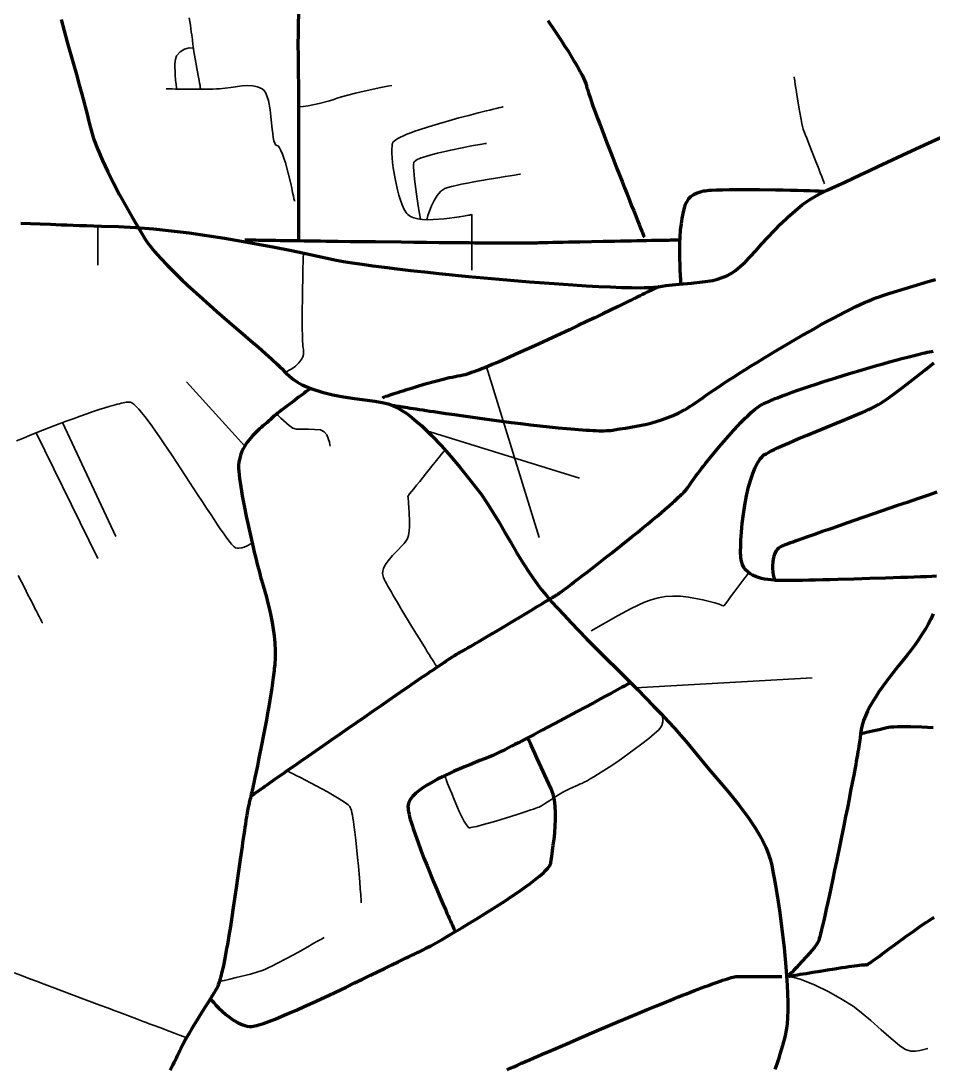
# Model space of a CAD drawing. Header units: inches. Extents: x 23 to 178, y 8 to 179.
# Drawn here: x 35.02 to 52.86, y 132.98 to 153.48 of the extents above; entities that cross this region are included whole.
import ezdxf

# ---------------------------------------------------------------- set-up
doc = ezdxf.new("R2010")
doc.units = ezdxf.units.IN
doc.header["$MEASUREMENT"] = 0
for name, color, linetype in [('Routes 2', 7, 'Continuous'), ('Routes 3', 7, 'Continuous'), ('Routes 4', 7, 'Continuous')]:
    doc.layers.add(name, color=color, linetype=linetype)

msp = doc.modelspace()

# ---------------------------------------------------------------- linework, layer by layer
at = {"layer": 'Routes 2', "color": 7, "lineweight": 106, "true_color": 0xffffff}
for points in [[(35.806, 153.509), (35.927, 153.071), (36.048, 152.64), (36.106, 152.433), (36.161, 152.236), (36.211, 152.052), (36.257, 151.882), (36.278, 151.804), (36.297, 151.731), (36.314, 151.662), (36.33, 151.599), (36.343, 151.542), (36.355, 151.49), (36.38, 151.39), (36.443, 151.183), (36.522, 150.97), (36.615, 150.752), (36.718, 150.531), (36.831, 150.308), (36.95, 150.085), (37.198, 149.642), (37.449, 149.213), (37.489, 149.156), (37.533, 149.097), (37.635, 148.972), (37.753, 148.84), (37.885, 148.701), (38.028, 148.557), (38.182, 148.409), (38.343, 148.258), (38.51, 148.106), (38.853, 147.802), (39.194, 147.506), (39.358, 147.364), (39.515, 147.228), (39.664, 147.099), (39.801, 146.978), (39.926, 146.866), (40.036, 146.765), (40.084, 146.719), (40.128, 146.676), (40.167, 146.636), (40.201, 146.6), (40.272, 146.532), (40.349, 146.472), (40.431, 146.417), (40.519, 146.368), (40.611, 146.325), (40.707, 146.286), (40.909, 146.221), (41.118, 146.171), (41.331, 146.131), (41.543, 146.099), (41.748, 146.071), (41.942, 146.044), (42.121, 146.014), (42.204, 145.995), (42.291, 145.963), (42.381, 145.92), (42.473, 145.865), (42.568, 145.802), (42.663, 145.729), (42.76, 145.649), (42.858, 145.562), (43.053, 145.373), (43.244, 145.17), (43.429, 144.961), (43.603, 144.754), (43.685, 144.654), (43.762, 144.557), (43.835, 144.466), (43.903, 144.38), (44.025, 144.221), (44.141, 144.053), (44.253, 143.875), (44.365, 143.688), (44.477, 143.493), (44.593, 143.292), (44.714, 143.086), (44.842, 142.877), (44.98, 142.667), (45.13, 142.456), (45.21, 142.351), (45.297, 142.243), (45.398, 142.124), (45.514, 141.995), (45.642, 141.857), (45.781, 141.71), (45.928, 141.558), (46.083, 141.399), (46.244, 141.237), (46.408, 141.071), (46.744, 140.736), (47.076, 140.403), (47.237, 140.24), (47.392, 140.081), (47.54, 139.928), (47.678, 139.782), (47.807, 139.643), (47.923, 139.514), (48.025, 139.394), (48.113, 139.286), (48.289, 139.071), (48.477, 138.85), (48.672, 138.622), (48.868, 138.39), (49.057, 138.154), (49.235, 137.916), (49.317, 137.797), (49.395, 137.678), (49.466, 137.558), (49.53, 137.439), (49.587, 137.321), (49.636, 137.202), (49.676, 137.085), (49.705, 136.969), (49.728, 136.849), (49.752, 136.716), (49.777, 136.571), (49.802, 136.416), (49.828, 136.252), (49.853, 136.081), (49.902, 135.722), (49.946, 135.351), (49.982, 134.981), (49.996, 134.799), (50.007, 134.623), (50.015, 134.452), (50.019, 134.289), (50.018, 134.135), (50.014, 133.992), (50.004, 133.86), (49.989, 133.743), (49.968, 133.638), (49.953, 133.58), (49.935, 133.513), (49.914, 133.44), (49.89, 133.359), (49.863, 133.272), (49.834, 133.178), (49.802, 133.078), (49.768, 132.973)], [(35.019, 149.525), (35.399, 149.513), (35.596, 149.505), (35.808, 149.497), (35.921, 149.492), (36.04, 149.488), (36.167, 149.484), (36.301, 149.48), (36.444, 149.476), (36.596, 149.472), (36.926, 149.464), (37.266, 149.445), (37.611, 149.417), (37.96, 149.381), (38.309, 149.338), (38.656, 149.289), (38.999, 149.235), (39.336, 149.178), (39.662, 149.118), (39.977, 149.058), (40.278, 148.997), (40.562, 148.939), (40.826, 148.883), (41.069, 148.83), (41.188, 148.805), (41.257, 148.793), (41.332, 148.779), (41.5, 148.752), (41.691, 148.724), (41.903, 148.695), (42.132, 148.665), (42.378, 148.635), (42.639, 148.605), (42.911, 148.575), (43.192, 148.545), (43.777, 148.486), (44.375, 148.431), (44.968, 148.382), (45.258, 148.359), (45.541, 148.339), (45.814, 148.32), (46.075, 148.304), (46.323, 148.291), (46.554, 148.28), (46.768, 148.272), (46.961, 148.267), (47.131, 148.266), (47.208, 148.267), (47.277, 148.268), (47.34, 148.271), (47.396, 148.274), (47.445, 148.279), (47.487, 148.284), (47.63, 148.306), (47.766, 148.323), (47.894, 148.336), (48.133, 148.356), (48.35, 148.377), (48.55, 148.409), (48.644, 148.432), (48.735, 148.462), (48.825, 148.5), (48.912, 148.546), (48.998, 148.604), (49.088, 148.677), (49.183, 148.768), (49.285, 148.872), (49.393, 148.989), (49.507, 149.114), (49.626, 149.245), (49.751, 149.379), (49.882, 149.514), (50.019, 149.645), (50.162, 149.772), (50.309, 149.89), (50.463, 149.998), (50.622, 150.091), (50.788, 150.171), (50.889, 150.217), (51.006, 150.271), (51.137, 150.332), (51.281, 150.4), (51.437, 150.474), (51.604, 150.553), (51.78, 150.636), (51.964, 150.722), (52.156, 150.812), (52.354, 150.904), (52.763, 151.092), (53.181, 151.28)]]:
    msp.add_lwpolyline(points, dxfattribs=at)
at = {"layer": 'Routes 3', "color": 7, "lineweight": 70, "true_color": 0xffffff}
for points in [[(40.454, 149.202), (40.454, 149.206), (40.454, 149.217), (40.454, 149.236), (40.454, 149.261), (40.454, 149.293), (40.454, 149.332), (40.454, 149.376), (40.454, 149.426), (40.454, 149.481), (40.454, 149.541), (40.454, 149.605), (40.454, 149.674), (40.454, 149.747), (40.454, 149.823), (40.454, 149.986), (40.454, 150.159), (40.454, 150.34), (40.454, 150.717), (40.454, 151.095), (40.454, 151.277), (40.454, 151.453), (40.454, 151.618), (40.454, 151.771), (40.454, 151.841), (40.454, 151.908), (40.454, 151.97), (40.454, 152.028), (40.454, 152.08), (40.454, 152.127), (40.454, 152.21), (40.453, 152.296), (40.452, 152.389), (40.451, 152.485), (40.449, 152.586), (40.446, 152.797), (40.445, 153.017), (40.446, 153.242), (40.451, 153.466), (40.462, 153.686)], [(45.326, 153.495), (45.462, 153.293), (45.592, 153.094), (45.654, 152.998), (45.714, 152.904), (45.771, 152.813), (45.824, 152.725), (45.874, 152.642), (45.919, 152.563), (45.96, 152.49), (45.995, 152.422), (46.026, 152.361), (46.05, 152.306), (46.068, 152.258), (46.08, 152.219), (46.084, 152.2), (46.09, 152.177), (46.098, 152.152), (46.106, 152.123), (46.127, 152.058), (46.152, 151.983), (46.182, 151.899), (46.215, 151.805), (46.252, 151.705), (46.292, 151.597), (46.334, 151.483), (46.379, 151.365), (46.426, 151.242), (46.474, 151.116), (46.574, 150.858), (46.676, 150.597), (46.777, 150.341), (46.826, 150.217), (46.874, 150.096), (46.92, 149.98), (46.964, 149.87), (47.005, 149.766), (47.044, 149.669), (47.08, 149.58), (47.112, 149.5), (47.14, 149.43), (47.163, 149.371), (47.174, 149.346), (47.183, 149.324), (47.19, 149.305), (47.197, 149.289), (47.202, 149.276), (47.206, 149.267), (47.208, 149.261), (47.209, 149.26)], [(50.736, 150.147), (50.733, 150.147), (50.723, 150.148), (50.707, 150.148), (50.686, 150.149), (50.658, 150.15), (50.626, 150.151), (50.588, 150.152), (50.546, 150.154), (50.448, 150.157), (50.335, 150.16), (50.209, 150.164), (50.073, 150.167), (49.927, 150.171), (49.776, 150.174), (49.465, 150.179), (49.157, 150.181), (49.01, 150.181), (48.871, 150.179), (48.742, 150.176), (48.625, 150.172), (48.524, 150.167), (48.479, 150.164), (48.439, 150.16), (48.403, 150.156), (48.373, 150.151), (48.325, 150.14), (48.243, 150.114), (48.174, 150.081), (48.118, 150.042), (48.072, 149.995), (48.036, 149.939), (48.006, 149.874), (47.983, 149.8), (47.964, 149.715), (47.947, 149.62), (47.931, 149.512), (47.916, 149.392), (47.906, 149.26), (47.901, 149.12), (47.901, 148.839), (47.905, 148.707), (47.91, 148.588), (47.913, 148.534), (47.915, 148.486), (47.918, 148.444), (47.92, 148.407), (47.922, 148.378), (47.924, 148.357), (47.925, 148.343), (47.925, 148.338)], [(39.399, 149.202), (39.4, 149.202), (39.402, 149.202), (39.413, 149.202), (39.43, 149.201), (39.454, 149.201), (39.484, 149.201), (39.52, 149.2), (39.563, 149.199), (39.611, 149.199), (39.664, 149.198), (39.723, 149.197), (39.787, 149.196), (39.856, 149.195), (39.93, 149.194), (40.008, 149.193), (40.09, 149.191), (40.177, 149.19), (40.267, 149.189), (40.361, 149.187), (40.459, 149.186), (40.56, 149.185), (40.664, 149.183), (40.771, 149.182), (40.881, 149.18), (40.993, 149.178), (41.107, 149.177), (41.223, 149.175), (41.462, 149.172), (41.706, 149.169), (41.954, 149.166), (42.456, 149.16), (42.707, 149.157), (42.955, 149.154), (43.2, 149.152), (43.439, 149.149), (43.555, 149.148), (43.67, 149.147), (43.783, 149.147), (43.893, 149.146), (44, 149.145), (44.105, 149.144), (44.207, 149.144), (44.305, 149.143), (44.4, 149.143), (44.491, 149.143), (44.578, 149.143), (44.662, 149.143), (44.741, 149.143), (44.815, 149.143), (44.885, 149.143), (44.95, 149.144), (45.01, 149.144), (45.065, 149.145), (45.114, 149.146), (45.158, 149.147), (45.242, 149.149), (45.331, 149.151), (45.426, 149.153), (45.524, 149.155), (45.627, 149.158), (45.732, 149.16), (45.841, 149.162), (45.952, 149.165), (46.178, 149.169), (46.407, 149.174), (46.634, 149.178), (46.746, 149.181), (46.855, 149.183), (46.962, 149.185), (47.066, 149.187), (47.167, 149.188), (47.263, 149.19), (47.354, 149.192), (47.441, 149.194), (47.522, 149.195), (47.596, 149.196), (47.631, 149.197), (47.664, 149.198), (47.695, 149.198), (47.724, 149.199), (47.751, 149.199), (47.777, 149.2), (47.8, 149.2), (47.821, 149.2), (47.84, 149.201), (47.856, 149.201), (47.87, 149.201), (47.882, 149.201), (47.891, 149.202), (47.898, 149.202), (47.902, 149.202), (47.903, 149.202)], [(47.491, 148.285), (47.488, 148.283), (47.481, 148.28), (47.469, 148.274), (47.453, 148.266), (47.432, 148.256), (47.408, 148.244), (47.379, 148.229), (47.346, 148.213), (47.309, 148.195), (47.269, 148.175), (47.225, 148.154), (47.178, 148.131), (47.128, 148.106), (47.075, 148.08), (47.018, 148.053), (46.959, 148.024), (46.898, 147.994), (46.833, 147.963), (46.767, 147.93), (46.698, 147.897), (46.554, 147.827), (46.403, 147.755), (46.246, 147.679), (46.084, 147.602), (45.919, 147.523), (45.75, 147.444), (45.41, 147.285), (45.24, 147.206), (45.073, 147.129), (44.908, 147.054), (44.747, 146.982), (44.592, 146.913), (44.443, 146.848), (44.371, 146.818), (44.301, 146.788), (44.234, 146.76), (44.168, 146.733), (44.105, 146.707), (44.045, 146.683), (43.987, 146.661), (43.933, 146.64), (43.881, 146.621), (43.832, 146.604), (43.787, 146.588), (43.745, 146.575), (43.707, 146.563), (43.672, 146.554), (43.642, 146.547), (43.615, 146.542), (43.564, 146.533), (43.511, 146.523), (43.456, 146.512), (43.398, 146.5), (43.279, 146.471), (43.155, 146.44), (42.902, 146.37), (42.777, 146.333), (42.656, 146.296), (42.542, 146.26), (42.487, 146.243), (42.435, 146.226), (42.386, 146.21), (42.339, 146.195), (42.296, 146.181), (42.256, 146.168), (42.22, 146.156), (42.188, 146.145), (42.16, 146.135), (42.136, 146.127), (42.118, 146.121), (42.104, 146.116), (42.095, 146.113), (42.092, 146.112)], [(42.285, 145.965), (42.288, 145.964), (42.296, 145.963), (42.309, 145.961), (42.327, 145.958), (42.35, 145.955), (42.378, 145.95), (42.41, 145.945), (42.447, 145.94), (42.488, 145.933), (42.533, 145.926), (42.582, 145.919), (42.634, 145.911), (42.69, 145.902), (42.75, 145.893), (42.813, 145.884), (42.879, 145.874), (42.948, 145.863), (43.019, 145.853), (43.094, 145.842), (43.171, 145.83), (43.331, 145.807), (43.5, 145.782), (43.675, 145.757), (43.856, 145.732), (44.041, 145.707), (44.23, 145.681), (44.61, 145.631), (44.8, 145.608), (44.988, 145.585), (45.172, 145.564), (45.352, 145.544), (45.526, 145.526), (45.693, 145.51), (45.774, 145.502), (45.852, 145.496), (45.928, 145.49), (46.001, 145.484), (46.072, 145.48), (46.14, 145.476), (46.204, 145.473), (46.266, 145.47), (46.324, 145.468), (46.379, 145.468), (46.43, 145.468), (46.477, 145.469), (46.521, 145.47), (46.56, 145.473), (46.595, 145.477), (46.625, 145.482), (46.736, 145.502), (46.845, 145.521), (47.054, 145.558), (47.259, 145.599), (47.361, 145.624), (47.463, 145.652), (47.565, 145.685), (47.67, 145.724), (47.776, 145.768), (47.885, 145.819), (47.997, 145.879), (48.054, 145.912), (48.112, 145.947), (48.171, 145.984), (48.232, 146.024), (48.293, 146.067), (48.356, 146.112), (48.424, 146.161), (48.498, 146.214), (48.58, 146.27), (48.668, 146.329), (48.763, 146.392), (48.862, 146.457), (48.967, 146.525), (49.076, 146.594), (49.189, 146.666), (49.305, 146.738), (49.425, 146.812), (49.547, 146.887), (49.796, 147.037), (50.05, 147.187), (50.303, 147.334), (50.428, 147.405), (50.552, 147.475), (50.674, 147.543), (50.794, 147.608), (50.91, 147.671), (51.023, 147.731), (51.132, 147.787), (51.237, 147.84), (51.336, 147.889), (51.431, 147.934), (51.519, 147.975), (51.601, 148.011), (51.675, 148.041), (51.71, 148.054), (51.743, 148.066), (51.808, 148.089), (51.875, 148.111), (52.016, 148.157), (52.163, 148.204), (52.313, 148.251), (52.617, 148.341), (52.766, 148.384), (52.908, 148.425)], [(39.516, 138.319), (39.518, 138.321), (39.525, 138.325), (39.535, 138.333), (39.55, 138.343), (39.568, 138.355), (39.59, 138.371), (39.615, 138.389), (39.644, 138.409), (39.677, 138.432), (39.712, 138.457), (39.751, 138.484), (39.793, 138.513), (39.838, 138.544), (39.886, 138.578), (39.936, 138.613), (39.989, 138.65), (40.044, 138.688), (40.102, 138.729), (40.162, 138.771), (40.224, 138.814), (40.289, 138.859), (40.355, 138.905), (40.423, 138.952), (40.492, 139.001), (40.636, 139.101), (40.785, 139.205), (40.938, 139.311), (41.095, 139.421), (41.255, 139.531), (41.416, 139.643), (41.74, 139.868), (41.9, 139.979), (42.059, 140.089), (42.215, 140.197), (42.367, 140.302), (42.515, 140.403), (42.586, 140.453), (42.657, 140.501), (42.725, 140.548), (42.792, 140.594), (42.857, 140.638), (42.92, 140.681), (42.98, 140.722), (43.039, 140.762), (43.095, 140.8), (43.149, 140.837), (43.2, 140.871), (43.249, 140.904), (43.295, 140.935), (43.338, 140.964), (43.378, 140.99), (43.415, 141.015), (43.448, 141.037), (43.479, 141.056), (43.506, 141.073), (43.529, 141.088), (43.548, 141.1), (43.564, 141.109), (43.576, 141.116), (43.586, 141.121), (43.61, 141.133), (43.64, 141.15), (43.675, 141.17), (43.716, 141.192), (43.761, 141.218), (43.81, 141.247), (43.863, 141.278), (43.92, 141.311), (43.979, 141.346), (44.042, 141.383), (44.107, 141.422), (44.174, 141.461), (44.243, 141.502), (44.384, 141.586), (44.67, 141.758), (44.808, 141.841), (44.876, 141.881), (44.941, 141.921), (45.003, 141.958), (45.063, 141.995), (45.12, 142.029), (45.173, 142.061), (45.222, 142.091), (45.267, 142.118), (45.307, 142.142), (45.342, 142.163), (45.372, 142.182), (45.396, 142.196), (45.406, 142.202), (45.414, 142.207), (45.421, 142.211), (45.426, 142.214), (45.429, 142.216), (45.43, 142.217), (45.431, 142.217), (45.434, 142.218), (45.441, 142.221), (45.45, 142.226), (45.462, 142.233), (45.476, 142.242), (45.492, 142.253), (45.511, 142.266), (45.531, 142.28), (45.554, 142.296), (45.578, 142.313), (45.604, 142.332), (45.633, 142.352), (45.662, 142.374), (45.694, 142.397), (45.727, 142.422), (45.762, 142.448), (45.798, 142.475), (45.835, 142.503), (45.914, 142.563), (45.998, 142.627), (46.086, 142.695), (46.178, 142.766), (46.272, 142.839), (46.37, 142.915), (46.469, 142.993), (46.57, 143.073), (46.774, 143.235), (46.977, 143.399), (47.077, 143.48), (47.176, 143.56), (47.272, 143.639), (47.365, 143.716), (47.454, 143.791), (47.54, 143.864), (47.621, 143.933), (47.698, 143.999), (47.768, 144.061), (47.801, 144.091), (47.832, 144.119), (47.862, 144.146), (47.89, 144.172), (47.916, 144.197), (47.94, 144.22), (47.963, 144.242), (47.983, 144.263), (48.001, 144.282), (48.017, 144.299), (48.031, 144.315), (48.043, 144.329), (48.052, 144.342), (48.059, 144.353), (48.076, 144.378), (48.095, 144.406), (48.116, 144.437), (48.141, 144.472), (48.168, 144.509), (48.197, 144.548), (48.228, 144.59), (48.261, 144.634), (48.297, 144.68), (48.334, 144.728), (48.372, 144.777), (48.412, 144.828), (48.496, 144.933), (48.585, 145.041), (48.676, 145.151), (48.77, 145.26), (48.864, 145.368), (48.958, 145.473), (49.051, 145.573), (49.096, 145.621), (49.141, 145.667), (49.185, 145.711), (49.228, 145.752), (49.27, 145.792), (49.311, 145.828), (49.35, 145.862), (49.387, 145.893), (49.423, 145.921), (49.457, 145.945), (49.474, 145.956), (49.492, 145.968), (49.514, 145.98), (49.538, 145.992), (49.565, 146.006), (49.594, 146.02), (49.625, 146.034), (49.659, 146.049), (49.695, 146.064), (49.733, 146.08), (49.774, 146.096), (49.816, 146.113), (49.86, 146.13), (49.906, 146.148), (50.004, 146.184), (50.107, 146.221), (50.217, 146.26), (50.332, 146.299), (50.451, 146.339), (50.574, 146.38), (50.701, 146.421), (50.83, 146.462), (50.961, 146.503), (51.227, 146.585), (51.494, 146.665), (51.626, 146.704), (51.756, 146.741), (51.884, 146.778), (52.009, 146.813), (52.13, 146.846), (52.247, 146.878), (52.359, 146.907), (52.466, 146.935), (52.567, 146.96), (52.615, 146.971), (52.661, 146.982), (52.705, 146.993), (52.747, 147.002), (52.787, 147.011), (52.826, 147.019), (52.862, 147.027)], [(52.927, 142.62), (52.835, 142.617), (52.731, 142.613), (52.617, 142.609), (52.493, 142.605), (52.361, 142.6), (52.223, 142.596), (52.078, 142.591), (51.928, 142.586), (51.62, 142.576), (51.307, 142.566), (50.998, 142.557), (50.848, 142.553), (50.703, 142.549), (50.563, 142.545), (50.431, 142.542), (50.306, 142.54), (50.191, 142.538), (50.086, 142.537), (49.992, 142.536), (49.911, 142.537), (49.844, 142.538), (49.816, 142.538), (49.792, 142.539), (49.772, 142.541), (49.756, 142.542), (49.693, 142.549), (49.566, 142.567), (49.504, 142.58), (49.443, 142.596), (49.385, 142.616), (49.33, 142.64), (49.28, 142.67), (49.234, 142.705), (49.193, 142.746), (49.159, 142.794), (49.131, 142.849), (49.112, 142.913), (49.1, 142.984), (49.097, 143.025), (49.096, 143.074), (49.096, 143.129), (49.097, 143.19), (49.099, 143.257), (49.102, 143.329), (49.107, 143.405), (49.113, 143.485), (49.129, 143.655), (49.151, 143.833), (49.179, 144.014), (49.213, 144.195), (49.253, 144.37), (49.299, 144.534), (49.325, 144.611), (49.352, 144.684), (49.381, 144.751), (49.412, 144.813), (49.444, 144.869), (49.479, 144.918), (49.515, 144.959), (49.553, 144.993), (49.593, 145.019), (49.639, 145.045), (49.693, 145.072), (49.753, 145.101), (49.819, 145.133), (49.89, 145.165), (49.966, 145.199), (50.046, 145.234), (50.217, 145.307), (50.399, 145.383), (50.587, 145.46), (50.963, 145.613), (51.143, 145.687), (51.312, 145.757), (51.39, 145.79), (51.464, 145.822), (51.533, 145.852), (51.597, 145.881), (51.654, 145.907), (51.705, 145.932), (51.79, 145.978), (51.839, 146.008), (51.896, 146.045), (51.958, 146.088), (52.026, 146.137), (52.1, 146.19), (52.177, 146.247), (52.258, 146.308), (52.342, 146.372), (52.517, 146.508), (52.697, 146.65), (52.875, 146.795)], [(40.684, 146.296), (40.681, 146.294), (40.672, 146.287), (40.658, 146.277), (40.639, 146.263), (40.616, 146.246), (40.589, 146.226), (40.558, 146.203), (40.525, 146.178), (40.488, 146.151), (40.45, 146.122), (40.368, 146.06), (40.197, 145.93), (40.115, 145.867), (40.077, 145.837), (40.04, 145.808), (40.007, 145.781), (39.976, 145.756), (39.949, 145.734), (39.926, 145.714), (39.908, 145.697), (39.893, 145.683), (39.877, 145.668), (39.857, 145.65), (39.834, 145.631), (39.808, 145.61), (39.78, 145.586), (39.75, 145.561), (39.719, 145.534), (39.686, 145.505), (39.618, 145.44), (39.549, 145.369), (39.482, 145.29), (39.451, 145.248), (39.42, 145.204), (39.392, 145.159), (39.366, 145.111), (39.343, 145.063), (39.322, 145.012), (39.305, 144.96), (39.292, 144.907), (39.283, 144.852), (39.278, 144.795), (39.278, 144.737), (39.282, 144.676), (39.288, 144.608), (39.297, 144.534), (39.307, 144.455), (39.32, 144.371), (39.334, 144.283), (39.35, 144.191), (39.367, 144.096), (39.386, 143.998), (39.426, 143.797), (39.47, 143.592), (39.515, 143.389), (39.561, 143.191), (39.584, 143.095), (39.607, 143.003), (39.629, 142.914), (39.65, 142.829), (39.671, 142.749), (39.69, 142.675), (39.709, 142.606), (39.726, 142.544), (39.789, 142.325), (39.821, 142.21), (39.852, 142.093), (39.882, 141.971), (39.909, 141.846), (39.934, 141.718), (39.955, 141.587), (39.972, 141.453), (39.984, 141.316), (39.99, 141.177), (39.99, 141.035), (39.983, 140.891), (39.976, 140.817), (39.972, 140.776), (39.967, 140.733), (39.961, 140.688), (39.955, 140.64), (39.941, 140.539), (39.925, 140.431), (39.907, 140.316), (39.887, 140.196), (39.866, 140.072), (39.843, 139.944), (39.82, 139.814), (39.77, 139.55), (39.719, 139.287), (39.694, 139.158), (39.669, 139.032), (39.644, 138.91), (39.62, 138.794), (39.596, 138.683), (39.574, 138.579), (39.563, 138.53), (39.553, 138.483), (39.543, 138.438), (39.534, 138.396), (39.525, 138.356), (39.516, 138.318), (39.508, 138.283), (39.5, 138.251), (39.493, 138.222), (39.487, 138.196), (39.481, 138.173), (39.476, 138.153), (39.47, 138.132), (39.465, 138.105), (39.458, 138.072), (39.451, 138.035), (39.444, 137.992), (39.436, 137.944), (39.428, 137.892), (39.419, 137.835), (39.41, 137.774), (39.4, 137.71), (39.39, 137.641), (39.379, 137.569), (39.368, 137.494), (39.357, 137.416), (39.346, 137.336), (39.334, 137.252), (39.309, 137.079), (39.284, 136.899), (39.257, 136.713), (39.23, 136.524), (39.173, 136.143), (39.145, 135.954), (39.116, 135.77), (39.087, 135.591), (39.072, 135.505), (39.058, 135.42), (39.043, 135.338), (39.029, 135.259), (39.015, 135.182), (39.001, 135.109), (38.986, 135.039), (38.973, 134.972), (38.959, 134.91), (38.945, 134.851), (38.932, 134.797), (38.919, 134.747), (38.906, 134.702), (38.893, 134.661), (38.881, 134.626), (38.869, 134.597), (38.857, 134.573), (38.845, 134.553), (38.821, 134.511), (38.795, 134.469), (38.74, 134.379), (38.681, 134.284), (38.619, 134.185), (38.555, 134.084), (38.426, 133.877), (38.363, 133.773), (38.303, 133.671), (38.246, 133.571), (38.193, 133.474), (38.146, 133.382), (38.125, 133.337), (38.115, 133.315), (38.102, 133.289), (38.088, 133.26), (38.072, 133.227), (38.055, 133.19), (38.035, 133.15), (38.014, 133.107), (37.992, 133.061), (37.968, 133.013), (37.942, 132.961)], [(52.934, 144.265), (52.843, 144.234), (52.749, 144.203), (52.554, 144.136), (52.351, 144.067), (52.142, 143.996), (51.716, 143.849), (51.504, 143.776), (51.296, 143.703), (51.093, 143.633), (50.898, 143.565), (50.804, 143.532), (50.713, 143.5), (50.626, 143.469), (50.541, 143.44), (50.461, 143.411), (50.384, 143.384), (50.312, 143.359), (50.244, 143.335), (50.181, 143.312), (50.124, 143.291), (50.071, 143.273), (50.025, 143.256), (49.984, 143.241), (49.95, 143.228), (49.922, 143.218), (49.901, 143.209), (49.887, 143.204), (49.876, 143.198), (49.855, 143.186), (49.835, 143.171), (49.818, 143.153), (49.787, 143.113), (49.763, 143.066), (49.744, 143.013), (49.731, 142.956), (49.723, 142.896), (49.72, 142.834), (49.721, 142.772), (49.726, 142.71), (49.735, 142.65), (49.747, 142.594), (49.763, 142.541)], [(52.864, 141.883), (52.815, 141.784), (52.762, 141.684), (52.705, 141.582), (52.643, 141.48), (52.576, 141.378), (52.504, 141.275), (52.427, 141.171), (52.345, 141.068), (52.178, 140.861), (52.019, 140.658), (51.943, 140.558), (51.871, 140.459), (51.802, 140.361), (51.738, 140.263), (51.679, 140.168), (51.625, 140.073), (51.577, 139.98), (51.535, 139.888), (51.5, 139.797), (51.473, 139.709), (51.453, 139.621), (51.442, 139.536), (51.44, 139.512), (51.436, 139.485), (51.432, 139.453), (51.427, 139.417), (51.421, 139.378), (51.415, 139.335), (51.407, 139.288), (51.399, 139.238), (51.389, 139.184), (51.38, 139.128), (51.369, 139.068), (51.358, 139.006), (51.346, 138.941), (51.334, 138.873), (51.307, 138.731), (51.279, 138.581), (51.248, 138.423), (51.216, 138.26), (51.183, 138.091), (51.149, 137.919), (51.114, 137.744), (51.042, 137.391), (50.97, 137.041), (50.934, 136.871), (50.899, 136.705), (50.865, 136.544), (50.832, 136.39), (50.8, 136.244), (50.77, 136.107), (50.755, 136.042), (50.741, 135.98), (50.728, 135.92), (50.715, 135.864), (50.703, 135.811), (50.691, 135.761), (50.68, 135.714), (50.67, 135.671), (50.66, 135.632), (50.651, 135.596), (50.643, 135.565), (50.635, 135.537), (50.629, 135.514), (50.623, 135.495), (50.618, 135.481), (50.614, 135.472), (50.606, 135.457), (50.595, 135.439), (50.582, 135.42), (50.567, 135.399), (50.531, 135.353), (50.489, 135.302), (50.443, 135.248), (50.393, 135.191), (50.288, 135.077), (50.237, 135.021), (50.188, 134.969), (50.142, 134.921), (50.102, 134.879), (50.084, 134.861), (50.068, 134.844), (50.054, 134.83), (50.042, 134.817), (50.032, 134.808), (50.025, 134.8), (50.021, 134.796), (50.019, 134.794), (50.024, 134.795), (50.037, 134.797), (50.058, 134.801), (50.086, 134.806), (50.121, 134.812), (50.162, 134.819), (50.209, 134.826), (50.262, 134.835), (50.318, 134.844), (50.379, 134.854), (50.443, 134.865), (50.51, 134.876), (50.65, 134.898), (50.794, 134.921), (50.939, 134.944), (51.078, 134.965), (51.145, 134.975), (51.209, 134.985), (51.269, 134.993), (51.325, 135.001), (51.377, 135.008), (51.424, 135.013), (51.465, 135.018), (51.499, 135.021), (51.527, 135.023), (51.547, 135.024), (51.559, 135.023), (51.563, 135.02), (51.565, 135.019), (51.574, 135.023), (51.587, 135.031), (51.606, 135.044), (51.63, 135.06), (51.658, 135.08), (51.691, 135.104), (51.728, 135.13), (51.768, 135.16), (51.811, 135.191), (51.857, 135.226), (51.906, 135.262), (52.01, 135.339), (52.12, 135.42), (52.349, 135.587), (52.462, 135.668), (52.571, 135.745), (52.623, 135.781), (52.673, 135.815), (52.72, 135.847), (52.765, 135.876), (52.806, 135.902), (52.845, 135.925), (52.879, 135.945)], [(46.941, 140.538), (46.938, 140.536), (46.927, 140.53), (46.91, 140.521), (46.886, 140.508), (46.857, 140.492), (46.822, 140.473), (46.781, 140.451), (46.735, 140.426), (46.685, 140.398), (46.63, 140.368), (46.571, 140.336), (46.507, 140.302), (46.441, 140.266), (46.371, 140.228), (46.222, 140.148), (46.064, 140.062), (45.899, 139.973), (45.557, 139.79), (45.217, 139.609), (45.053, 139.522), (44.897, 139.44), (44.75, 139.364), (44.682, 139.329), (44.617, 139.295), (44.555, 139.264), (44.498, 139.235), (44.445, 139.209), (44.396, 139.185), (44.353, 139.164), (44.315, 139.146), (44.248, 139.116), (44.173, 139.085), (44.089, 139.051), (43.998, 139.014), (43.902, 138.975), (43.8, 138.934), (43.695, 138.891), (43.481, 138.799), (43.268, 138.7), (43.166, 138.649), (43.068, 138.596), (42.975, 138.542), (42.889, 138.487), (42.812, 138.432), (42.744, 138.375), (42.687, 138.318), (42.642, 138.261), (42.624, 138.232), (42.61, 138.203), (42.599, 138.174), (42.592, 138.145), (42.59, 138.116), (42.591, 138.085), (42.595, 138.05), (42.601, 138.011), (42.611, 137.966), (42.622, 137.918), (42.636, 137.866), (42.653, 137.81), (42.671, 137.75), (42.691, 137.688), (42.736, 137.555), (42.787, 137.413), (42.843, 137.264), (42.903, 137.11), (42.965, 136.954), (43.092, 136.644), (43.155, 136.494), (43.216, 136.35), (43.274, 136.215), (43.328, 136.091), (43.353, 136.034), (43.376, 135.98), (43.398, 135.93), (43.419, 135.884), (43.437, 135.843), (43.453, 135.806), (43.468, 135.774), (43.48, 135.747), (43.489, 135.726), (43.496, 135.71), (43.501, 135.701), (43.502, 135.698)], [(52.862, 139.657), (52.638, 139.667), (52.427, 139.673), (52.33, 139.674), (52.241, 139.674), (52.161, 139.673), (52.091, 139.671), (52.034, 139.667), (51.99, 139.662), (51.932, 139.649), (51.807, 139.619), (51.676, 139.589), (51.615, 139.575), (51.559, 139.562), (51.511, 139.551), (51.474, 139.543), (51.45, 139.538), (51.442, 139.536)], [(38.727, 134.359), (38.729, 134.356), (38.735, 134.349), (38.744, 134.338), (38.756, 134.323), (38.771, 134.305), (38.79, 134.283), (38.835, 134.233), (38.89, 134.175), (38.954, 134.113), (39.025, 134.049), (39.103, 133.988), (39.185, 133.931), (39.27, 133.883), (39.358, 133.845), (39.402, 133.832), (39.446, 133.822), (39.49, 133.817), (39.535, 133.817), (39.563, 133.821), (39.595, 133.827), (39.632, 133.836), (39.672, 133.847), (39.717, 133.861), (39.765, 133.876), (39.816, 133.894), (39.871, 133.914), (39.99, 133.96), (40.12, 134.013), (40.26, 134.072), (40.407, 134.136), (40.561, 134.205), (40.721, 134.277), (41.049, 134.429), (41.381, 134.586), (41.544, 134.665), (41.704, 134.741), (41.859, 134.816), (42.007, 134.888), (42.147, 134.957), (42.277, 135.02), (42.397, 135.078), (42.452, 135.105), (42.504, 135.131), (42.553, 135.154), (42.598, 135.176), (42.639, 135.195), (42.676, 135.213), (42.709, 135.228), (42.737, 135.241), (42.763, 135.253), (42.791, 135.267), (42.824, 135.283), (42.86, 135.301), (42.899, 135.322), (42.942, 135.344), (43.037, 135.395), (43.142, 135.453), (43.257, 135.518), (43.379, 135.588), (43.509, 135.663), (43.644, 135.743), (43.782, 135.826), (43.923, 135.911), (44.207, 136.088), (44.484, 136.267), (44.617, 136.355), (44.743, 136.441), (44.862, 136.526), (44.973, 136.606), (45.073, 136.683), (45.162, 136.756), (45.202, 136.79), (45.238, 136.823), (45.27, 136.854), (45.299, 136.883), (45.324, 136.911), (45.345, 136.937), (45.362, 136.961), (45.374, 136.984), (45.381, 137.004), (45.384, 137.022), (45.389, 137.06), (45.395, 137.102), (45.402, 137.147), (45.417, 137.247), (45.432, 137.358), (45.447, 137.477), (45.46, 137.603), (45.47, 137.732), (45.475, 137.863), (45.475, 137.993), (45.468, 138.121), (45.453, 138.243), (45.428, 138.357), (45.411, 138.411), (45.392, 138.463), (45.347, 138.561), (45.158, 138.973), (45.113, 139.07), (45.071, 139.161), (45.033, 139.244), (44.999, 139.316), (44.985, 139.347), (44.972, 139.376), (44.96, 139.4), (44.951, 139.421), (44.943, 139.437), (44.937, 139.449), (44.934, 139.457), (44.933, 139.459)], [(44.521, 132.967), (44.59, 132.997), (44.661, 133.028), (44.734, 133.06), (44.81, 133.094), (44.888, 133.128), (44.967, 133.162), (45.049, 133.198), (45.132, 133.234), (45.217, 133.271), (45.392, 133.347), (45.571, 133.425), (45.755, 133.504), (45.943, 133.584), (46.324, 133.747), (46.707, 133.909), (46.897, 133.989), (47.085, 134.067), (47.27, 134.144), (47.451, 134.218), (47.627, 134.29), (47.713, 134.325), (47.798, 134.359), (47.88, 134.392), (47.961, 134.424), (48.04, 134.455), (48.117, 134.485), (48.191, 134.515), (48.264, 134.543), (48.334, 134.569), (48.401, 134.595), (48.466, 134.619), (48.528, 134.642), (48.588, 134.664), (48.644, 134.684), (48.697, 134.702), (48.747, 134.719), (48.794, 134.735), (48.838, 134.749), (48.877, 134.761), (48.914, 134.771), (48.946, 134.78), (48.974, 134.786), (48.999, 134.791), (49.019, 134.794), (49.036, 134.794), (49.05, 134.794), (49.111, 134.794), (49.173, 134.794), (49.429, 134.794), (49.491, 134.794), (49.551, 134.794), (49.608, 134.794), (49.663, 134.794), (49.713, 134.794), (49.758, 134.794), (49.799, 134.794), (49.833, 134.794), (49.848, 134.794), (49.861, 134.794), (49.872, 134.794), (49.882, 134.794), (49.889, 134.794), (49.895, 134.794), (49.898, 134.794), (49.899, 134.794)]]:
    msp.add_lwpolyline(points, dxfattribs=at)
at = {"layer": 'Routes 4', "color": 7, "lineweight": 35, "true_color": 0xffffff}
for points in [[(38.313, 153.546), (38.334, 153.399), (38.353, 153.27), (38.361, 153.213), (38.368, 153.162), (38.373, 153.118), (38.378, 153.08), (38.382, 153.05), (38.384, 153.028), (38.389, 152.987), (38.396, 152.936), (38.405, 152.877), (38.416, 152.812), (38.44, 152.668), (38.467, 152.52), (38.492, 152.381), (38.504, 152.319), (38.514, 152.264), (38.523, 152.219), (38.529, 152.184), (38.533, 152.162), (38.535, 152.155)], [(38.065, 152.155), (38.061, 152.177), (38.054, 152.237), (38.045, 152.324), (38.036, 152.428), (38.033, 152.644), (38.043, 152.735), (38.065, 152.8), (38.133, 152.882), (38.219, 152.933), (38.31, 152.955), (38.394, 152.952)], [(50.144, 152.39), (50.145, 152.38), (50.149, 152.35), (50.156, 152.304), (50.165, 152.243), (50.176, 152.171), (50.188, 152.09), (50.217, 151.911), (50.247, 151.725), (50.279, 151.554), (50.293, 151.479), (50.307, 151.416), (50.32, 151.366), (50.332, 151.333), (50.346, 151.299), (50.365, 151.251), (50.39, 151.188), (50.419, 151.116), (50.485, 150.947), (50.555, 150.766), (50.623, 150.591), (50.654, 150.511), (50.681, 150.441), (50.704, 150.382), (50.721, 150.337), (50.732, 150.308), (50.736, 150.298)], [(40.37, 149.959), (40.368, 149.971), (40.361, 150.006), (40.35, 150.06), (40.335, 150.13), (40.317, 150.212), (40.296, 150.304), (40.248, 150.505), (40.193, 150.705), (40.164, 150.797), (40.135, 150.88), (40.106, 150.95), (40.078, 151.004), (40.05, 151.038), (40.024, 151.05), (40.001, 151.061), (39.983, 151.092), (39.967, 151.141), (39.955, 151.204), (39.944, 151.279), (39.934, 151.364), (39.916, 151.551), (39.893, 151.745), (39.86, 151.924), (39.838, 152.002), (39.811, 152.068), (39.778, 152.12), (39.739, 152.155), (39.65, 152.195), (39.555, 152.215), (39.453, 152.219), (39.347, 152.211), (39.127, 152.18), (38.904, 152.155), (38.844, 152.153), (38.775, 152.151), (38.617, 152.149), (38.271, 152.15), (38.111, 152.151), (38.041, 152.152), (37.98, 152.153), (37.929, 152.154), (37.89, 152.154), (37.866, 152.155), (37.858, 152.155)], [(42.275, 152.219), (42.188, 152.205), (42.059, 152.18), (41.735, 152.109), (41.567, 152.07), (41.414, 152.032), (41.289, 151.998), (41.207, 151.972), (41.14, 151.949), (41.055, 151.922), (40.851, 151.867), (40.638, 151.822), (40.54, 151.808), (40.454, 151.803)], [(43.841, 148.606), (43.841, 148.61), (43.841, 148.619), (43.841, 148.633), (43.841, 148.653), (43.841, 148.678), (43.841, 148.707), (43.841, 148.777), (43.841, 148.859), (43.841, 148.951), (43.841, 149.151), (43.841, 149.351), (43.841, 149.443), (43.841, 149.526), (43.841, 149.595), (43.841, 149.624), (43.841, 149.649), (43.841, 149.669), (43.841, 149.684), (43.841, 149.693), (43.841, 149.696), (43.838, 149.695), (43.829, 149.693), (43.815, 149.69), (43.796, 149.687), (43.772, 149.682), (43.744, 149.676), (43.676, 149.664), (43.594, 149.65), (43.502, 149.636), (43.402, 149.623), (43.296, 149.611), (43.081, 149.597), (42.976, 149.596), (42.876, 149.601), (42.785, 149.612), (42.705, 149.631), (42.67, 149.644), (42.639, 149.659), (42.612, 149.676), (42.59, 149.696), (42.569, 149.719), (42.55, 149.746), (42.512, 149.811), (42.477, 149.889), (42.444, 149.977), (42.413, 150.074), (42.385, 150.177), (42.337, 150.393), (42.302, 150.609), (42.29, 150.712), (42.281, 150.808), (42.276, 150.896), (42.275, 150.974), (42.278, 151.039), (42.281, 151.066), (42.285, 151.089), (42.296, 151.111), (42.318, 151.134), (42.35, 151.159), (42.393, 151.184), (42.444, 151.211), (42.504, 151.238), (42.571, 151.267), (42.645, 151.295), (42.725, 151.325), (42.81, 151.354), (42.993, 151.414), (43.188, 151.473), (43.388, 151.53), (43.587, 151.585), (43.78, 151.636), (43.872, 151.66), (43.96, 151.683), (44.043, 151.704), (44.121, 151.723), (44.193, 151.741), (44.257, 151.756), (44.314, 151.77), (44.362, 151.782), (44.4, 151.791), (44.429, 151.797), (44.447, 151.802), (44.453, 151.803)], [(44.128, 151.089), (44.124, 151.088), (44.112, 151.086), (44.093, 151.083), (44.068, 151.079), (43.999, 151.067), (43.909, 151.051), (43.803, 151.032), (43.685, 151.009), (43.426, 150.957), (43.167, 150.897), (43.046, 150.866), (42.938, 150.834), (42.845, 150.803), (42.773, 150.771), (42.745, 150.756), (42.724, 150.741), (42.71, 150.726), (42.703, 150.712), (42.7, 150.674), (42.7, 150.621), (42.704, 150.553), (42.711, 150.474), (42.721, 150.386), (42.732, 150.293), (42.758, 150.098), (42.785, 149.91), (42.798, 149.825), (42.81, 149.749), (42.82, 149.686), (42.827, 149.638), (42.832, 149.607), (42.834, 149.596)], [(42.957, 149.596), (42.959, 149.602), (42.964, 149.619), (42.971, 149.644), (42.981, 149.678), (43.011, 149.764), (43.051, 149.865), (43.102, 149.97), (43.163, 150.07), (43.234, 150.151), (43.273, 150.182), (43.314, 150.205), (43.368, 150.223), (43.442, 150.244), (43.534, 150.266), (43.64, 150.289), (43.757, 150.312), (43.881, 150.335), (44.137, 150.381), (44.384, 150.422), (44.494, 150.44), (44.592, 150.455), (44.675, 150.468), (44.737, 150.478), (44.777, 150.484), (44.788, 150.485), (44.792, 150.486)], [(36.525, 148.708), (36.525, 149.474)], [(40.191, 146.611), (40.195, 146.613), (40.208, 146.619), (40.228, 146.629), (40.253, 146.643), (40.317, 146.681), (40.388, 146.733), (40.456, 146.797), (40.512, 146.873), (40.532, 146.915), (40.545, 146.96), (40.55, 147.007), (40.545, 147.056), (40.54, 147.085), (40.536, 147.122), (40.533, 147.165), (40.53, 147.215), (40.525, 147.33), (40.522, 147.464), (40.521, 147.613), (40.522, 147.771), (40.525, 148.1), (40.528, 148.262), (40.531, 148.416), (40.534, 148.559), (40.537, 148.685), (40.539, 148.741), (40.54, 148.791), (40.542, 148.835), (40.543, 148.872), (40.544, 148.902), (40.544, 148.924), (40.545, 148.938), (40.545, 148.942)], [(45.158, 143.378), (44.128, 146.716)], [(38.259, 146.422), (39.399, 145.168)], [(34.935, 145.267), (35.068, 145.322), (35.204, 145.378), (35.484, 145.49), (35.766, 145.6), (35.906, 145.652), (36.044, 145.703), (36.178, 145.752), (36.308, 145.798), (36.433, 145.841), (36.552, 145.88), (36.664, 145.916), (36.767, 145.948), (36.816, 145.962), (36.862, 145.975), (36.905, 145.986), (36.946, 145.997), (36.984, 146.006), (37.019, 146.013), (37.051, 146.019), (37.08, 146.024), (37.105, 146.027), (37.128, 146.029), (37.146, 146.029), (37.161, 146.027), (37.176, 146.022), (37.192, 146.014), (37.21, 146.002), (37.229, 145.986), (37.251, 145.967), (37.273, 145.944), (37.298, 145.918), (37.324, 145.889), (37.351, 145.858), (37.38, 145.823), (37.41, 145.785), (37.442, 145.745), (37.508, 145.658), (37.579, 145.562), (37.653, 145.458), (37.73, 145.346), (37.81, 145.23), (37.893, 145.108), (37.977, 144.982), (38.062, 144.853), (38.234, 144.591), (38.404, 144.329), (38.488, 144.201), (38.57, 144.076), (38.649, 143.955), (38.726, 143.839), (38.799, 143.729), (38.868, 143.626), (38.933, 143.531), (38.963, 143.487), (38.993, 143.445), (39.021, 143.406), (39.047, 143.369), (39.072, 143.336), (39.096, 143.305), (39.118, 143.277), (39.138, 143.252), (39.157, 143.231), (39.174, 143.213), (39.189, 143.198), (39.202, 143.187), (39.213, 143.18), (39.222, 143.176), (39.253, 143.173), (39.283, 143.172), (39.339, 143.178), (39.389, 143.191), (39.432, 143.208), (39.468, 143.227), (39.494, 143.244), (39.504, 143.251), (39.511, 143.256), (39.515, 143.26), (39.516, 143.261)], [(41.066, 145.168), (41.063, 145.189), (41.054, 145.241), (41.002, 145.385), (40.954, 145.447), (40.881, 145.485), (40.643, 145.5), (40.41, 145.5), (40.339, 145.519), (40.264, 145.57), (40.103, 145.715), (40.046, 145.772), (40.024, 145.795)], [(36.879, 143.402), (35.835, 145.626)], [(36.525, 142.968), (35.319, 145.425)], [(45.948, 144.539), (42.957, 145.467)], [(43.314, 145.092), (43.312, 145.09), (43.306, 145.082), (43.296, 145.07), (43.283, 145.054), (43.247, 145.009), (43.201, 144.952), (43.146, 144.884), (43.085, 144.808), (42.952, 144.642), (42.819, 144.477), (42.758, 144.401), (42.703, 144.333), (42.656, 144.276), (42.621, 144.231), (42.607, 144.215), (42.598, 144.203), (42.592, 144.195), (42.59, 144.192), (42.59, 144.185), (42.592, 144.165), (42.595, 144.132), (42.599, 144.09), (42.603, 144.039), (42.607, 143.981), (42.614, 143.85), (42.619, 143.712), (42.617, 143.579), (42.614, 143.518), (42.608, 143.463), (42.6, 143.416), (42.59, 143.378), (42.572, 143.344), (42.546, 143.306), (42.513, 143.265), (42.474, 143.221), (42.384, 143.127), (42.29, 143.027), (42.202, 142.924), (42.165, 142.872), (42.134, 142.82), (42.11, 142.77), (42.096, 142.72), (42.093, 142.672), (42.102, 142.626), (42.112, 142.6), (42.127, 142.567), (42.147, 142.527), (42.171, 142.481), (42.199, 142.429), (42.23, 142.372), (42.265, 142.311), (42.302, 142.246), (42.384, 142.106), (42.472, 141.956), (42.661, 141.644), (42.755, 141.491), (42.846, 141.344), (42.93, 141.208), (42.968, 141.146), (43.004, 141.088), (43.038, 141.034), (43.067, 140.987), (43.094, 140.945), (43.116, 140.909), (43.134, 140.881), (43.147, 140.86), (43.155, 140.847), (43.158, 140.843)], [(49.255, 142.688), (49.243, 142.672), (49.21, 142.628), (49.161, 142.563), (49.101, 142.483), (48.966, 142.304), (48.901, 142.218), (48.844, 142.142), (48.8, 142.083), (48.773, 142.048), (48.766, 142.042), (48.737, 142.052), (48.678, 142.072), (48.592, 142.099), (48.485, 142.129), (48.36, 142.161), (48.075, 142.214), (47.923, 142.229), (47.772, 142.234), (47.624, 142.224), (47.484, 142.198), (47.348, 142.161), (47.215, 142.113), (46.957, 141.993), (46.701, 141.851), (46.174, 141.554)], [(35.44, 141.709), (35.439, 141.711), (35.436, 141.717), (35.43, 141.727), (35.423, 141.742), (35.414, 141.759), (35.403, 141.781), (35.39, 141.806), (35.376, 141.834), (35.359, 141.865), (35.342, 141.9), (35.323, 141.937), (35.302, 141.978), (35.28, 142.021), (35.257, 142.066), (35.207, 142.165), (35.152, 142.272), (35.094, 142.387), (35.033, 142.509), (34.968, 142.636)], [(50.497, 140.636), (47.039, 140.439)], [(43.314, 138.71), (43.315, 138.706), (43.32, 138.693), (43.328, 138.672), (43.338, 138.644), (43.366, 138.57), (43.402, 138.476), (43.445, 138.369), (43.492, 138.253), (43.592, 138.021), (43.642, 137.915), (43.69, 137.825), (43.733, 137.756), (43.752, 137.73), (43.77, 137.713), (43.785, 137.703), (43.8, 137.702), (43.821, 137.704), (43.851, 137.71), (43.889, 137.719), (43.934, 137.729), (44.041, 137.757), (44.168, 137.793), (44.308, 137.833), (44.604, 137.922), (44.747, 137.967), (44.88, 138.01), (44.996, 138.049), (45.046, 138.066), (45.089, 138.082), (45.126, 138.095), (45.154, 138.107), (45.188, 138.124), (45.221, 138.145), (45.262, 138.171), (45.31, 138.202), (45.363, 138.237), (45.483, 138.314), (45.619, 138.395), (45.763, 138.472), (45.909, 138.537), (45.946, 138.551), (45.988, 138.569), (46.037, 138.593), (46.093, 138.622), (46.155, 138.657), (46.222, 138.696), (46.368, 138.786), (46.527, 138.889), (46.692, 139), (47.017, 139.23), (47.166, 139.341), (47.298, 139.445), (47.355, 139.492), (47.407, 139.536), (47.451, 139.576), (47.488, 139.611), (47.516, 139.642), (47.535, 139.666), (47.553, 139.705), (47.573, 139.772), (47.576, 139.827), (47.569, 139.871), (47.556, 139.903), (47.545, 139.922), (47.54, 139.928)], [(41.677, 136.234), (41.677, 136.239), (41.676, 136.253), (41.674, 136.277), (41.672, 136.309), (41.669, 136.348), (41.666, 136.395), (41.662, 136.448), (41.658, 136.507), (41.647, 136.641), (41.635, 136.791), (41.622, 136.952), (41.606, 137.12), (41.572, 137.457), (41.554, 137.615), (41.534, 137.761), (41.524, 137.827), (41.514, 137.889), (41.504, 137.945), (41.493, 137.994), (41.483, 138.037), (41.472, 138.072), (41.462, 138.099), (41.451, 138.118), (41.438, 138.133), (41.419, 138.15), (41.395, 138.169), (41.366, 138.19), (41.296, 138.237), (41.212, 138.289), (41.117, 138.345), (41.014, 138.403), (40.796, 138.522), (40.687, 138.579), (40.583, 138.633), (40.487, 138.683), (40.401, 138.727), (40.329, 138.763), (40.299, 138.778), (40.273, 138.791), (40.253, 138.801), (40.238, 138.809), (40.229, 138.813), (40.225, 138.815)], [(40.951, 135.556), (40.94, 135.55), (40.909, 135.532), (40.859, 135.504), (40.795, 135.467), (40.717, 135.423), (40.63, 135.373), (40.433, 135.264), (40.226, 135.15), (40.028, 135.045), (39.938, 134.999), (39.859, 134.96), (39.791, 134.929), (39.739, 134.907), (39.636, 134.874), (39.509, 134.839), (39.233, 134.77), (39.106, 134.74), (39.001, 134.717), (38.961, 134.708), (38.93, 134.701), (38.911, 134.697), (38.904, 134.695)], [(34.889, 134.864), (35.03, 134.811), (35.175, 134.756), (35.324, 134.7), (35.475, 134.643), (35.629, 134.585), (36.254, 134.349), (36.409, 134.291), (36.562, 134.233), (36.713, 134.176), (36.861, 134.121), (37.005, 134.066), (37.145, 134.014), (37.28, 133.963), (37.409, 133.915), (37.471, 133.891), (37.531, 133.869), (37.589, 133.847), (37.646, 133.825), (37.701, 133.805), (37.754, 133.785), (37.804, 133.766), (37.853, 133.748), (37.899, 133.731), (37.942, 133.714), (37.984, 133.699), (38.023, 133.684), (38.059, 133.671), (38.092, 133.658), (38.123, 133.646), (38.151, 133.636), (38.175, 133.627), (38.197, 133.619), (38.216, 133.612), (38.231, 133.606), (38.243, 133.601), (38.252, 133.598), (38.258, 133.596), (38.259, 133.595)], [(50.019, 134.794), (50.135, 134.775), (50.263, 134.739), (50.541, 134.631), (50.823, 134.492), (51.084, 134.345), (51.294, 134.211), (51.456, 134.09), (51.645, 133.93), (51.846, 133.75), (52.04, 133.579), (52.205, 133.442), (52.27, 133.395), (52.323, 133.365), (52.423, 133.333), (52.515, 133.33), (52.602, 133.345), (52.759, 133.383)]]:
    msp.add_lwpolyline(points, dxfattribs=at)

doc.saveas('drawing.dxf')
